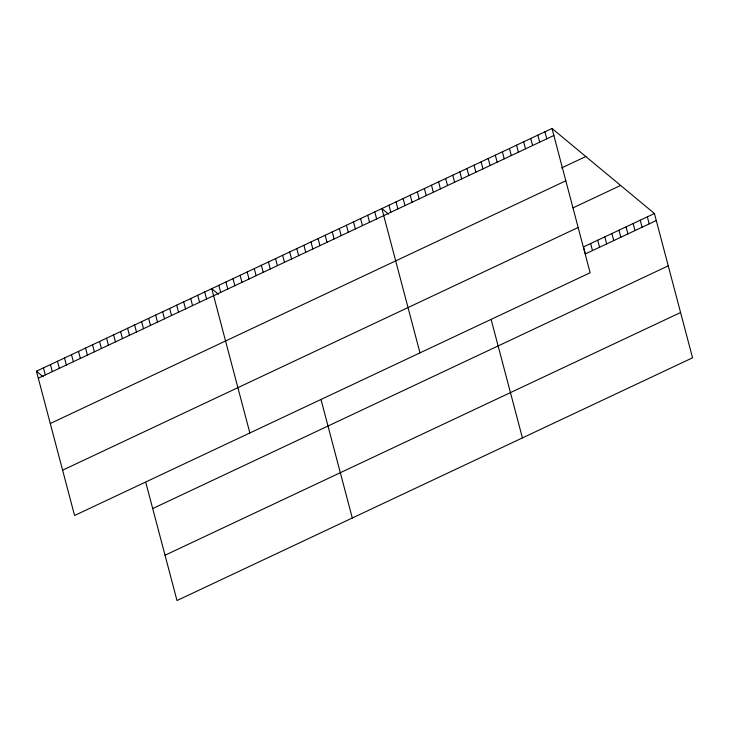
<?xml version="1.0" encoding="UTF-8"?>
<svg xmlns="http://www.w3.org/2000/svg" width="729" height="729" viewBox="0 0 729 729"><rect width="100%" height="100%" fill="white"/><g stroke="black" fill="none" stroke-linecap="round" stroke-linejoin="round"><path stroke-width="1.09" d="M551.999 128.468L590.125 272.774L74.577 515.485L36.45 371.189L551.999 128.468L654.423 213.515L692.55 357.811L177.001 600.532L145.864 482.671M38.309 378.223L553.858 135.503M561.494 167.98L585.797 156.535M50.274 423.513L565.822 180.801M573.03 207.856L620.625 185.448M62.603 470.187L578.152 227.475M654.423 213.515L583.537 246.885L585.396 253.92L656.282 220.541M152.698 508.56L668.247 265.839M165.036 555.234L680.585 312.513M388.63 214.18L381.868 208.567L419.995 352.863M218.5 294.279L211.738 288.666L249.865 432.962M36.45 371.189L43.211 376.802M647.334 216.85L649.193 223.885M640.244 220.185L642.103 227.22M633.155 223.53L635.014 230.555M626.074 226.865L627.924 233.891M618.985 230.2L620.835 237.235M611.895 233.535L613.754 240.57M604.806 236.879L606.665 243.905M597.716 240.215L599.575 247.24M590.627 243.55L592.486 250.585M544.909 131.812L546.768 138.838M537.82 135.147L539.679 142.173M530.73 138.483L532.589 145.518M523.641 141.818L525.5 148.853M516.551 145.162L518.41 152.188M509.471 148.497L511.321 155.523M502.381 151.832L504.231 158.867M495.292 155.168L497.151 162.203M488.202 158.512L490.061 165.538M481.113 161.847L482.972 168.873M474.023 165.182L475.882 172.217M466.934 168.517L468.793 175.552M459.844 171.862L461.703 178.887M491.282 320.058L522.42 437.91M452.755 175.197L454.614 182.223M445.665 178.532L447.524 185.567M438.576 181.867L440.434 188.902M431.486 185.212L433.345 192.237M424.406 188.547L426.255 195.572M417.316 191.882L419.166 198.917M410.227 195.217L412.076 202.252M403.137 198.561L404.996 205.587M396.047 201.897L397.906 208.922M388.958 205.232L390.817 212.257M374.779 211.902L376.638 218.937M367.689 215.246L369.548 222.272M360.6 218.582L362.459 225.607M353.51 221.917L355.369 228.952M346.421 225.252L348.28 232.287M339.331 228.596L341.19 235.622M332.251 231.931L334.101 238.957M325.161 235.267L327.011 242.301M318.072 238.602L319.931 245.637M310.982 241.946L312.841 248.972M303.893 245.281L305.752 252.307M296.803 248.616L298.662 255.651M289.714 251.952L291.573 258.986M321.152 400.148L352.289 518M282.624 255.296L284.483 262.322M275.535 258.631L277.394 265.657M268.445 261.966L270.304 269.001M261.356 265.301L263.215 272.336M254.266 268.646L256.125 275.671M247.177 271.981L249.036 279.007M240.096 275.316L241.946 282.342M233.007 278.651L234.856 285.686M225.917 281.986L227.776 289.021M218.828 285.331L220.687 292.356M204.721 291.964L206.58 298.999M197.714 295.263L199.573 302.298M190.706 298.571L192.556 305.597M183.69 301.87L185.549 308.896M176.682 305.169L178.541 312.203M169.666 308.467L171.525 315.502M162.658 311.775L164.517 318.801M155.642 315.074L157.5 322.1M148.634 318.373L150.493 325.407M141.626 321.671L143.476 328.706M134.61 324.979L136.469 332.005M127.602 328.278L129.452 335.304M120.586 331.577L122.445 338.611M113.578 334.875L115.437 341.91M106.562 338.183L108.421 345.209M99.554 341.482L101.413 348.508M92.537 344.781L94.396 351.815M85.53 348.079L87.389 355.114M78.522 351.387L80.372 358.413M71.506 354.686L73.365 361.712M64.498 357.985L66.357 365.019M57.482 361.283L59.341 368.318M50.474 364.591L52.333 371.617M43.458 367.89L45.316 374.916"/></g></svg>
